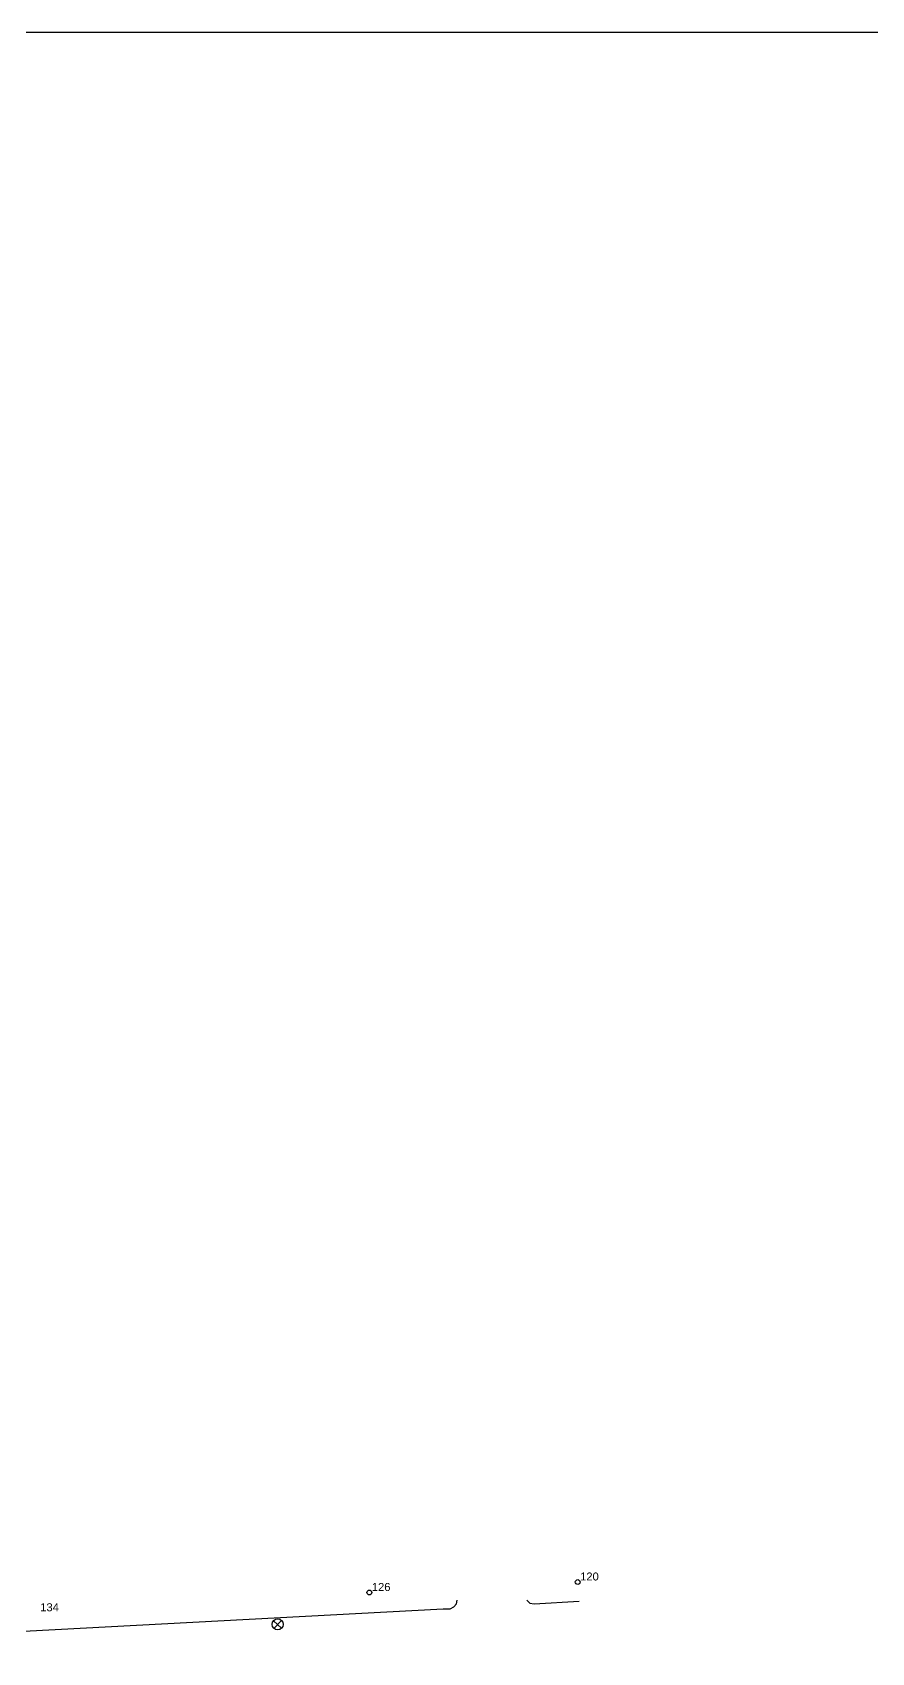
# Model space of a CAD drawing. Header units: metres. Extents: x -553 to 1164, y 1114 to 1708.
# Drawn here: x -318.8 to -132.5, y 1348.8 to 1708.4 of the extents above; entities that cross this region are included whole.
import ezdxf

# ---------------------------------------------------------------- set-up
doc = ezdxf.new("R2010")
doc.units = ezdxf.units.M
for name, color, linetype in [('locais', 7, 'Continuous'), ('NUMERAÇÃO', 7, 'Continuous'), ('Numeração Texto', 34, 'Continuous'), ('QUADRA', 7, 'Continuous')]:
    doc.layers.add(name, color=color, linetype=linetype)
doc.styles.add('DIGICADE', font='arial.ttf')

# ---------------------------------------------------------------- blocks, each defined once
blk = doc.blocks.new('POLE_POLE')
at = {"color": 1}
for p, q in [((-0.0000033, 0.0000125), (0.0000083, 0.0000017)), ((0.0000079, 0.0000128), (-0.0000029, 0.0000013))]:
    blk.add_line(p, q, dxfattribs=at)
blk.add_circle((0.0000026, 0.0000072), 0.00000805, dxfattribs=at)

msp = doc.modelspace()

# ---------------------------------------------------------------- linework, layer by layer
at = {"color": 7}
msp.add_lwpolyline([(-552.97, 1114.37), (288.03, 1114.37), (288.03, 1708.37), (-552.97, 1708.37)], close=True, dxfattribs=at)
at = {"layer": 'NUMERAÇÃO'}
for centre in [(-197.74, 1364.41), (-244, 1362.08)]:
    msp.add_circle(centre, 0.533, dxfattribs=at)
at = {"layer": 'Numeração Texto'}
for centre in [(-197.74, 1364.41), (-244, 1362.08)]:
    msp.add_circle(centre, 0.533, dxfattribs=at)
at = {"layer": 'QUADRA', "color": 3}
for points in [[(-436.81, 1537.46), (-416.67, 1469.68), (-391.97, 1385.59), (-382.77, 1353.18), (-382.19, 1352.55), (-381.23, 1352.55), (-369.28, 1352.13), (-326.37, 1353.18), (-227.61, 1358.48), (-226.09, 1358.48), (-225.26, 1358.9), (-224.66, 1359.54), (-224.48, 1360.38)], [(-209, 1360.38), (-208.37, 1359.75), (-207.41, 1359.54), (-197.45, 1360.17)]]:
    msp.add_lwpolyline(points, dxfattribs=at)
at = {"layer": 'QUADRA'}
for points in [[(-404.34, 1427.69), (-391.97, 1385.59), (-382.77, 1353.18), (-382.19, 1352.55), (-381.23, 1352.55), (-369.28, 1352.13), (-326.37, 1353.18), (-227.61, 1358.48), (-226.09, 1358.48), (-225.26, 1358.9), (-224.66, 1359.54), (-224.48, 1360.38)], [(-209, 1360.38), (-208.37, 1359.75), (-207.41, 1359.54), (-197.45, 1360.17)]]:
    msp.add_lwpolyline(points, dxfattribs=at)

# ---------------------------------------------------------------- block references
at = {"layer": 'locais', "color": 10, "xscale": 152880, "yscale": 152880, "zscale": 152880}
msp.add_blockref('POLE_POLE', (-264.76, 1353.91), dxfattribs=at)

# ---------------------------------------------------------------- texts
at = {"layer": 'Numeração Texto', "linetype": 'Continuous', "char_height": 1.7767, "width": 4.5605, "attachment_point": 1, "style": 'DIGICADE'}
for s, insert in [('\\fArial|b0|i0|c0|p34;\\W1.0000000000;\\T1.0000000000;\\o\\l126', (-243.46, 1364.2)), ('\\fArial|b0|i0|c0|p34;\\W1.0000000000;\\T1.0000000000;\\o\\l120', (-197.2, 1366.53)), ('\\fArial|b0|i0|c0|p34;\\W1.0000000000;\\T1.0000000000;\\o\\l134', (-317.09, 1359.7))]:
    msp.add_mtext(s, dxfattribs=dict(at, insert=insert))

doc.saveas('drawing.dxf')
